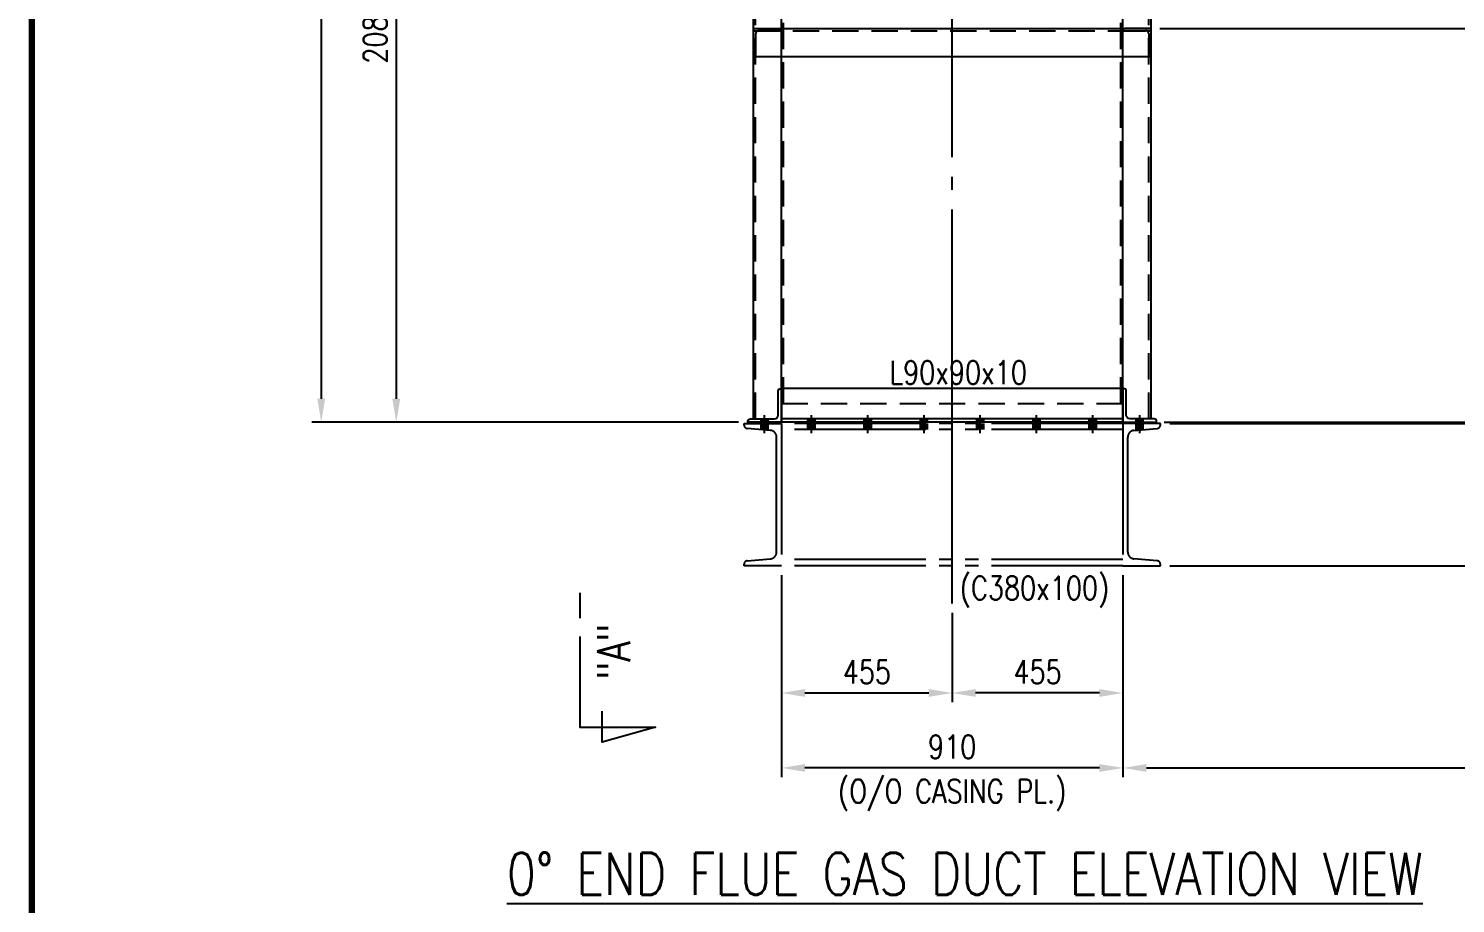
# Model space of a CAD drawing. Header units: millimetres. Extents: x 0 to 134087, y -49114 to 20834.
# Drawn here: x 24335 to 28139, y -42342 to -40009 of the extents above; entities that cross this region are included whole.
import ezdxf
from ezdxf.enums import TextEntityAlignment as Align

# ---------------------------------------------------------------- set-up
doc = ezdxf.new("R2010")
doc.units = ezdxf.units.MM
doc.header["$LTSCALE"] = 35
for name, pattern in [('JNK-CENTER', [34, 30, -1.5, 1, -1.5]), ('JNK-HIDDEN', [3, 2, -1]), ('JNK-PHANTOM', [15, 10, -1, 1, -1, 1, -1])]:
    doc.linetypes.add(name, pattern=pattern)
for name, color, linetype in [('CEN-R', 1, 'JNK-CENTER'), ('CON-C', 4, 'Continuous'), ('CON-G', 3, 'Continuous'), ('CON-Y', 2, 'Continuous'), ('Dim-W', 7, 'Continuous'), ('HID-Y', 2, 'JNK-HIDDEN'), ('PHA-M', 6, 'JNK-PHANTOM'), ('TXT-C', 4, 'Continuous'), ('TXTT-C', 4, 'Continuous')]:
    doc.layers.add(name, color=color, linetype=linetype)
doc.styles.add('SIMPLEX', font='simplex.shx', dxfattribs={"width": 0.8})
doc.dimstyles.new('DIM25', dxfattribs={"dimscale": 25, "dimtxt": 2.5, "dimasz": 2.5, "dimexe": 1, "dimexo": 1, "dimgap": 1, "dimtad": 1, "dimdec": 1, "dimdsep": 46, "dimtxsty": 'SIMPLEX', "dimcen": 0, "dimclrt": 2, "dimazin": 2, "dimtfac": 1, "dimtdec": 1, "dimtix": 1, "dimtmove": 2, "dimatfit": 0, "dimfxl": 0.18, "dimtolj": 1, "dimtzin": 0, "dimarcsym": 0})

# ---------------------------------------------------------------- blocks, each defined once
blk = doc.blocks.new('TITLE')
at = {"color": 7, "const_width": 0.707}
blk.add_lwpolyline([(28.29, 17.68), (28.29, 577.52)], dxfattribs=at)
blk = doc.blocks.new('*D2303')
at = {"layer": 'DEFPOINTS', "color": 0, "transparency": 16777216}
for p in [(30442.9, -41751), (27252.8, -41980.7), (30442.9, -41980.7)]:
    blk.add_point(p, dxfattribs=at)
at = {"layer": 'Dim-W', "color": 0, "lineweight": -2, "transparency": 16777216}
for p, q in [((30442.9, -41776), (30442.9, -42005.7)), ((27315.3, -41980.7), (30380.4, -41980.7))]:
    blk.add_line(p, q, dxfattribs=at)
at = {"layer": 'Dim-W', "color": 0, "transparency": 16777216}
for points in [[(27315.3, -41970.3), (27315.3, -41991.1), (27252.8, -41980.7)], [(30380.4, -41970.3), (30380.4, -41991.1), (30442.9, -41980.7)]]:
    blk.add_solid(points, dxfattribs=at)
at = {"layer": 'Dim-W', "color": 2, "transparency": 16777216, "insert": (28847.8, -41918.2), "char_height": 62.5, "attachment_point": 5, "style": 'SIMPLEX', "bg_fill": 3, "box_fill_scale": 1.1, "bg_fill_color": 256, "bg_fill_true_color": 13158600, "bg_fill_transparency": 0}
blk.add_mtext('\\A1;{\\L8811}', dxfattribs=at)
blk = doc.blocks.new('*D2312')
at = {"layer": 'DEFPOINTS', "color": 0, "transparency": 16777216}
for p in [(27352.8, -41061.7), (27352.8, -41441.7), (29402.6, -41441.7)]:
    blk.add_point(p, dxfattribs=at)
at = {"layer": 'Dim-W', "color": 0, "lineweight": -2, "transparency": 16777216}
for p, q in [((27377.8, -41061.7), (29427.6, -41061.7)), ((29402.6, -41124.2), (29402.6, -41379.2)), ((27377.8, -41441.7), (29427.6, -41441.7))]:
    blk.add_line(p, q, dxfattribs=at)
at = {"layer": 'Dim-W', "color": 0, "transparency": 16777216}
for points in [[(29392.2, -41124.2), (29413, -41124.2), (29402.6, -41061.7)], [(29392.2, -41379.2), (29413, -41379.2), (29402.6, -41441.7)]]:
    blk.add_solid(points, dxfattribs=at)
at = {"layer": 'Dim-W', "color": 2, "transparency": 16777216, "insert": (29346.3, -41251.7), "char_height": 62.5, "attachment_point": 5, "rotation": 90, "style": 'SIMPLEX', "bg_fill": 3, "box_fill_scale": 1.1, "bg_fill_color": 256, "bg_fill_true_color": 13158600, "bg_fill_transparency": 0}
blk.add_mtext('\\A1;380', dxfattribs=at)
blk = doc.blocks.new('*D2319')
at = {"layer": 'DEFPOINTS', "color": 0, "transparency": 16777216}
for p in [(27255.6, -35641.7), (25115.8, -41058.7), (26252.8, -41058.7)]:
    blk.add_point(p, dxfattribs=at)
at = {"layer": 'Dim-W', "color": 0, "lineweight": -2, "transparency": 16777216}
for p, q in [((27230.6, -35641.7), (25090.8, -35641.7)), ((25115.8, -35704.2), (25115.8, -40996.2)), ((26227.8, -41058.7), (25090.8, -41058.7))]:
    blk.add_line(p, q, dxfattribs=at)
at = {"layer": 'Dim-W', "color": 0, "transparency": 16777216}
for points in [[(25105.4, -35704.2), (25126.2, -35704.2), (25115.8, -35641.7)], [(25105.4, -40996.2), (25126.2, -40996.2), (25115.8, -41058.7)]]:
    blk.add_solid(points, dxfattribs=at)
at = {"layer": 'Dim-W', "color": 2, "transparency": 16777216, "insert": (25059.6, -38352.7), "char_height": 62.5, "attachment_point": 5, "rotation": 90, "style": 'SIMPLEX', "bg_fill": 3, "box_fill_scale": 1.1, "bg_fill_color": 256, "bg_fill_true_color": 13158600, "bg_fill_transparency": 0}
blk.add_mtext('\\A1;5417', dxfattribs=at)
blk = doc.blocks.new('SECMARK2')
at = {"layer": 'TXTT-C'}
blk.add_line((0, 0), (-2.72, 0), dxfattribs=at)
blk.add_lwpolyline([(-4.67, 0), (-14.32, 0), (-14.32, 8.05), (-15.93, 2.38), (-12.63, 2.38)], dxfattribs=at)
at = {"layer": 'TXTT-C', "style": 'SIMPLEX', "width": 1.17}
blk.add_attdef('TAG', text='', height=3.5, dxfattribs=at).set_placement((-7.82, 1.36), align=Align.CENTER)
blk = doc.blocks.new('*D2329')
at = {"layer": 'DEFPOINTS', "color": 0, "transparency": 16777216}
for p in [(27327, -38974.7), (27337.9, -41058.7), (29402.6, -41058.7)]:
    blk.add_point(p, dxfattribs=at)
at = {"layer": 'Dim-W', "color": 0, "lineweight": -2, "transparency": 16777216}
for p, q in [((27352, -38974.7), (29427.6, -38974.7)), ((29402.6, -39037.2), (29402.6, -40996.2)), ((27362.9, -41058.7), (29427.6, -41058.7))]:
    blk.add_line(p, q, dxfattribs=at)
at = {"layer": 'Dim-W', "color": 0, "transparency": 16777216}
for points in [[(29392.2, -39037.2), (29413, -39037.2), (29402.6, -38974.7)], [(29392.2, -40996.2), (29413, -40996.2), (29402.6, -41058.7)]]:
    blk.add_solid(points, dxfattribs=at)
at = {"layer": 'Dim-W', "color": 2, "transparency": 16777216, "insert": (29346.3, -40016.7), "char_height": 62.5, "attachment_point": 5, "rotation": 90, "style": 'SIMPLEX', "bg_fill": 3, "box_fill_scale": 1.1, "bg_fill_color": 256, "bg_fill_true_color": 13158600, "bg_fill_transparency": 0}
blk.add_mtext('\\A1;2084', dxfattribs=at)
blk = doc.blocks.new('*D2330')
at = {"layer": 'DEFPOINTS', "color": 0, "transparency": 16777216}
for p in [(27327, -38974.7), (27326.2, -40008.7), (29202.6, -40008.7)]:
    blk.add_point(p, dxfattribs=at)
at = {"layer": 'Dim-W', "color": 0, "lineweight": -2, "transparency": 16777216}
for p, q in [((27352, -38974.7), (29227.6, -38974.7)), ((29202.6, -39037.2), (29202.6, -39946.2)), ((27351.2, -40008.7), (29227.6, -40008.7))]:
    blk.add_line(p, q, dxfattribs=at)
at = {"layer": 'Dim-W', "color": 0, "transparency": 16777216}
for points in [[(29192.2, -39037.2), (29213, -39037.2), (29202.6, -38974.7)], [(29192.2, -39946.2), (29213, -39946.2), (29202.6, -40008.7)]]:
    blk.add_solid(points, dxfattribs=at)
at = {"layer": 'Dim-W', "color": 2, "transparency": 16777216, "insert": (29146.3, -39491.7), "char_height": 62.5, "attachment_point": 5, "rotation": 90, "style": 'SIMPLEX', "bg_fill": 3, "box_fill_scale": 1.1, "bg_fill_color": 256, "bg_fill_true_color": 13158600, "bg_fill_transparency": 0}
blk.add_mtext('\\A1;1034', dxfattribs=at)
blk = doc.blocks.new('*D2331')
at = {"layer": 'DEFPOINTS', "color": 0, "transparency": 16777216}
for p in [(27326.2, -40008.7), (27337.9, -41058.7), (29202.6, -41058.7)]:
    blk.add_point(p, dxfattribs=at)
at = {"layer": 'Dim-W', "color": 0, "lineweight": -2, "transparency": 16777216}
for p, q in [((27351.2, -40008.7), (29227.6, -40008.7)), ((29202.6, -40071.2), (29202.6, -40996.2)), ((27362.9, -41058.7), (29227.6, -41058.7))]:
    blk.add_line(p, q, dxfattribs=at)
at = {"layer": 'Dim-W', "color": 0, "transparency": 16777216}
for points in [[(29192.2, -40071.2), (29213, -40071.2), (29202.6, -40008.7)], [(29192.2, -40996.2), (29213, -40996.2), (29202.6, -41058.7)]]:
    blk.add_solid(points, dxfattribs=at)
at = {"layer": 'Dim-W', "color": 2, "transparency": 16777216, "insert": (29146.3, -40533.7), "char_height": 62.5, "attachment_point": 5, "rotation": 90, "style": 'SIMPLEX', "bg_fill": 3, "box_fill_scale": 1.1, "bg_fill_color": 256, "bg_fill_true_color": 13158600, "bg_fill_transparency": 0}
blk.add_mtext('\\A1;1050', dxfattribs=at)
blk = doc.blocks.new('*D2399')
at = {"layer": 'DEFPOINTS', "color": 0, "transparency": 16777216}
for p in [(26342.8, -41441.4), (27252.8, -41441.4), (26342.8, -41980.7)]:
    blk.add_point(p, dxfattribs=at)
at = {"layer": 'Dim-W', "color": 0, "lineweight": -2, "transparency": 16777216}
for p, q in [((26342.8, -41466.4), (26342.8, -42005.7)), ((27252.8, -41466.4), (27252.8, -42005.7)), ((27190.3, -41980.7), (26405.3, -41980.7))]:
    blk.add_line(p, q, dxfattribs=at)
at = {"layer": 'Dim-W', "color": 0, "transparency": 16777216}
for points in [[(26405.3, -41970.3), (26405.3, -41991.1), (26342.8, -41980.7)], [(27190.3, -41970.3), (27190.3, -41991.1), (27252.8, -41980.7)]]:
    blk.add_solid(points, dxfattribs=at)
at = {"layer": 'Dim-W', "color": 2, "transparency": 16777216, "char_height": 62.5, "attachment_point": 5, "style": 'SIMPLEX'}
for s, insert in [('\\A1;910', (26797.8, -41924.5)), ('\\A1;(O/O CASING PL.)', (26797.8, -42053.3))]:
    blk.add_mtext(s, dxfattribs=dict(at, insert=insert))
blk = doc.blocks.new('*D2332')
at = {"layer": 'DEFPOINTS', "color": 0, "transparency": 16777216}
for p in [(27252.8, -41441.7), (26797.8, -41541.7), (26797.8, -41780.7)]:
    blk.add_point(p, dxfattribs=at)
at = {"layer": 'Dim-W', "color": 0, "lineweight": -2, "transparency": 16777216}
for p, q in [((27252.8, -41466.7), (27252.8, -41805.7)), ((26797.8, -41566.7), (26797.8, -41805.7)), ((27190.3, -41780.7), (26860.3, -41780.7))]:
    blk.add_line(p, q, dxfattribs=at)
at = {"layer": 'Dim-W', "color": 0, "transparency": 16777216}
for points in [[(26860.3, -41770.3), (26860.3, -41791.1), (26797.8, -41780.7)], [(27190.3, -41770.3), (27190.3, -41791.1), (27252.8, -41780.7)]]:
    blk.add_solid(points, dxfattribs=at)
at = {"layer": 'Dim-W', "color": 2, "transparency": 16777216, "insert": (27025.3, -41724.5), "char_height": 62.5, "attachment_point": 5, "style": 'SIMPLEX', "bg_fill": 3, "box_fill_scale": 1.1, "bg_fill_color": 256, "bg_fill_true_color": 13158600, "bg_fill_transparency": 0}
blk.add_mtext('\\A1;455', dxfattribs=at)
blk = doc.blocks.new('*D2333')
at = {"layer": 'DEFPOINTS', "color": 0, "transparency": 16777216}
for p in [(26342.8, -41441.7), (26797.8, -41541.7), (26797.8, -41780.7)]:
    blk.add_point(p, dxfattribs=at)
at = {"layer": 'Dim-W', "color": 0, "lineweight": -2, "transparency": 16777216}
for p, q in [((26342.8, -41466.7), (26342.8, -41805.7)), ((26797.8, -41566.7), (26797.8, -41805.7)), ((26405.3, -41780.7), (26735.3, -41780.7))]:
    blk.add_line(p, q, dxfattribs=at)
at = {"layer": 'Dim-W', "color": 0, "transparency": 16777216}
for points in [[(26405.3, -41770.3), (26405.3, -41791.1), (26342.8, -41780.7)], [(26735.3, -41770.3), (26735.3, -41791.1), (26797.8, -41780.7)]]:
    blk.add_solid(points, dxfattribs=at)
at = {"layer": 'Dim-W', "color": 2, "transparency": 16777216, "insert": (26570.3, -41724.5), "char_height": 62.5, "attachment_point": 5, "style": 'SIMPLEX', "bg_fill": 3, "box_fill_scale": 1.1, "bg_fill_color": 256, "bg_fill_true_color": 13158600, "bg_fill_transparency": 0}
blk.add_mtext('\\A1;455', dxfattribs=at)
blk = doc.blocks.new('*D2335')
at = {"layer": 'DEFPOINTS', "color": 0, "transparency": 16777216}
for p in [(26267.8, -38974.7), (25315.8, -41058.7), (26252.8, -41058.7)]:
    blk.add_point(p, dxfattribs=at)
at = {"layer": 'Dim-W', "color": 0, "lineweight": -2, "transparency": 16777216}
for p, q in [((26242.8, -38974.7), (25290.8, -38974.7)), ((25315.8, -39037.2), (25315.8, -40996.2)), ((26227.8, -41058.7), (25290.8, -41058.7))]:
    blk.add_line(p, q, dxfattribs=at)
at = {"layer": 'Dim-W', "color": 0, "transparency": 16777216}
for points in [[(25305.4, -39037.2), (25326.2, -39037.2), (25315.8, -38974.7)], [(25305.4, -40996.2), (25326.2, -40996.2), (25315.8, -41058.7)]]:
    blk.add_solid(points, dxfattribs=at)
at = {"layer": 'Dim-W', "color": 2, "transparency": 16777216, "insert": (25259.6, -40016.7), "char_height": 62.5, "attachment_point": 5, "rotation": 90, "style": 'SIMPLEX', "bg_fill": 3, "box_fill_scale": 1.1, "bg_fill_color": 256, "bg_fill_true_color": 13158600, "bg_fill_transparency": 0}
blk.add_mtext('\\A1;2084', dxfattribs=at)

msp = doc.modelspace()

# ---------------------------------------------------------------- linework, layer by layer
at = {"layer": 'CEN-R'}
for p, q in [((26797.7559, -41541.6754), (26797.7559, -38821.6754)), ((27297.7559, -41087.6754), (27297.7559, -41039.6754))]:
    msp.add_line(p, q, dxfattribs=at)
at = {"layer": 'HID-Y'}
for p, q in [((27288.2559, -41058.6754), (27288.2559, -41049.6754)), ((27288.2559, -41080.0127), (27288.2559, -41061.6754))]:
    msp.add_line(p, q, dxfattribs=at)
at = {"layer": 'PHA-M'}
for p, q in [((27252.7559, -41078.1754), (26342.7559, -41078.1754)), ((27252.7559, -41425.1754), (26342.7559, -41425.1754)), ((27252.7559, -41441.6754), (26342.7559, -41441.6754))]:
    msp.add_line(p, q, dxfattribs=at)

# ---------------------------------------------------------------- block references
at = {"linetype": 'ByBlock', "xscale": 24.99999999749996, "yscale": 24.99999999749996, "zscale": 24.99999999749996}
msp.add_blockref('TITLE', (23636.9795, -49114.431), dxfattribs=at)
at = {"layer": 'Dim-W'}
ref = msp.add_blockref('SECMARK2', (25805.4816, -41513.5835), dxfattribs=dict(at, xscale=-25, yscale=25, zscale=25, rotation=270))
ref.add_attrib('TAG', '"A"', (25939.1483, -41745.4834), dxfattribs={"layer": 'CON-C', "height": 87.5, "rotation": 90, "style": 'SIMPLEX', "width": 0.8})

# ---------------------------------------------------------------- texts
at = {"layer": 'CON-Y', "style": 'SIMPLEX', "width": 0.8}
msp.add_text('(C380x100)', height=62.5, dxfattribs=at).set_placement((26818.0182, -41532.0484))
at = {"layer": 'TXT-C', "style": 'SIMPLEX', "width": 0.8}
msp.add_text('%%U0%%D END FLUE GAS DUCT ELEVATION VIEW', height=112.5, dxfattribs=at).set_placement((26831.6523, -42319.3089), align=Align.CENTER)

# ---------------------------------------------------------------- next in the draw order: dimensions: what is measured, and where the dimension line sits
at = {"layer": 'Dim-W'}
dim = msp.add_linear_dim(base=(25115.8303, -41058.6754), p1=(27255.5998, -35641.6754), p2=(26252.7559, -41058.6754), angle=90, dimstyle='DIM25', override={"dimdec": 0, "dimadec": 1, "dimazin": 3, "dimtdec": 0, "dimtix": 0, "dimtmove": 0, "dimtfill": 1}, dxfattribs=at)
dim.commit()
dim.dimension.update_dxf_attribs({"geometry": '*D2319', "text_midpoint": (25115.8303, -38352.6754), "dimtype": 160})
dim = msp.add_linear_dim(base=(29402.5705, -41441.6754), p1=(27352.7559, -41061.6754), p2=(27352.7559, -41441.6754), angle=90, dimstyle='DIM25', override={"dimdec": 0, "dimadec": 1, "dimazin": 3, "dimtdec": 0, "dimtix": 0, "dimtfill": 1}, dxfattribs=at)
dim.commit()
dim.dimension.update_dxf_attribs({"geometry": '*D2312', "text_midpoint": (29346.3205, -41251.6754)})
dim = msp.add_linear_dim(base=(30442.8646, -41980.7237), p1=(27252.7559, -41980.7237), p2=(30442.8646, -41751.0204), text='{\\L8811}', dimstyle='DIM25', override={"dimdec": 0, "dimtdec": 0, "dimtfill": 1}, dxfattribs=at)
dim.commit()
dim.dimension.update_dxf_attribs({"geometry": '*D2303', "text_midpoint": (28847.8103, -41918.2237)})

# ---------------------------------------------------------------- next in the draw order: hatches: boundary and pattern name
h = msp.add_hatch(color=256, dxfattribs=at)
h.paths.add_polyline_path([(26297.7559, -41049.6754), (26288.2559, -41049.6754), (26288.2559, -41058.6754), (26297.7559, -41058.6754)])
h.paths.add_polyline_path([(26307.2559, -41049.6754), (26297.7559, -41049.6754), (26297.7559, -41058.6754), (26307.2559, -41058.6754)])
h.paths.add_polyline_path([(26297.7559, -41061.6754), (26288.2559, -41061.6754), (26288.2559, -41078.3504), (26297.7559, -41079.1815)])
h.paths.add_polyline_path([(26307.2559, -41061.6754), (26297.7559, -41061.6754), (26297.7559, -41079.1815), (26307.2559, -41080.0127)])
h = msp.add_hatch(color=256, dxfattribs=at)
h.paths.add_polyline_path([(26422.7559, -41049.6754), (26432.2559, -41049.6754), (26432.2559, -41058.6754), (26422.7559, -41058.6754)])
h.paths.add_polyline_path([(26413.2559, -41049.6754), (26422.7559, -41049.6754), (26422.7559, -41058.6754), (26413.2559, -41058.6754)])
h.paths.add_polyline_path([(26422.7559, -41061.6754), (26432.2559, -41061.6754), (26432.2559, -41078.1754), (26422.7559, -41078.1754)])
h.paths.add_polyline_path([(26413.2559, -41061.6754), (26422.7559, -41061.6754), (26422.7559, -41078.1754), (26413.2559, -41078.1754)])
h = msp.add_hatch(color=256, dxfattribs=at)
h.paths.add_polyline_path([(26572.7559, -41049.6754), (26582.2559, -41049.6754), (26582.2559, -41058.6754), (26572.7559, -41058.6754)])
h.paths.add_polyline_path([(26563.2559, -41049.6754), (26572.7559, -41049.6754), (26572.7559, -41058.6754), (26563.2559, -41058.6754)])
h.paths.add_polyline_path([(26572.7559, -41061.6754), (26582.2559, -41061.6754), (26582.2559, -41078.1754), (26572.7559, -41078.1754)])
h.paths.add_polyline_path([(26563.2559, -41061.6754), (26572.7559, -41061.6754), (26572.7559, -41078.1754), (26563.2559, -41078.1754)])
h = msp.add_hatch(color=256, dxfattribs=at)
h.paths.add_polyline_path([(26722.7559, -41049.6754), (26732.2559, -41049.6754), (26732.2559, -41058.6754), (26722.7559, -41058.6754)])
h.paths.add_polyline_path([(26713.2559, -41049.6754), (26722.7559, -41049.6754), (26722.7559, -41058.6754), (26713.2559, -41058.6754)])
h.paths.add_polyline_path([(26722.7559, -41061.6754), (26732.2559, -41061.6754), (26732.2559, -41078.1754), (26722.7559, -41078.1754)])
h.paths.add_polyline_path([(26713.2559, -41061.6754), (26722.7559, -41061.6754), (26722.7559, -41078.1754), (26713.2559, -41078.1754)])
h = msp.add_hatch(color=256, dxfattribs=at)
h.paths.add_polyline_path([(26872.7559, -41049.6754), (26882.2559, -41049.6754), (26882.2559, -41058.6754), (26872.7559, -41058.6754)])
h.paths.add_polyline_path([(26863.2559, -41049.6754), (26872.7559, -41049.6754), (26872.7559, -41058.6754), (26863.2559, -41058.6754)])
h.paths.add_polyline_path([(26872.7559, -41061.6754), (26882.2559, -41061.6754), (26882.2559, -41078.1754), (26872.7559, -41078.1754)])
h.paths.add_polyline_path([(26863.2559, -41061.6754), (26872.7559, -41061.6754), (26872.7559, -41078.1754), (26863.2559, -41078.1754)])
h = msp.add_hatch(color=256, dxfattribs=at)
h.paths.add_polyline_path([(27022.7559, -41049.6754), (27032.2559, -41049.6754), (27032.2559, -41058.6754), (27022.7559, -41058.6754)])
h.paths.add_polyline_path([(27013.2559, -41049.6754), (27022.7559, -41049.6754), (27022.7559, -41058.6754), (27013.2559, -41058.6754)])
h.paths.add_polyline_path([(27022.7559, -41061.6754), (27032.2559, -41061.6754), (27032.2559, -41078.1754), (27022.7559, -41078.1754)])
h.paths.add_polyline_path([(27013.2559, -41061.6754), (27022.7559, -41061.6754), (27022.7559, -41078.1754), (27013.2559, -41078.1754)])
h = msp.add_hatch(color=256, dxfattribs=at)
h.paths.add_polyline_path([(27172.7559, -41049.6754), (27182.2559, -41049.6754), (27182.2559, -41058.6754), (27172.7559, -41058.6754)])
h.paths.add_polyline_path([(27163.2559, -41049.6754), (27172.7559, -41049.6754), (27172.7559, -41058.6754), (27163.2559, -41058.6754)])
h.paths.add_polyline_path([(27172.7559, -41061.6754), (27182.2559, -41061.6754), (27182.2559, -41078.1754), (27172.7559, -41078.1754)])
h.paths.add_polyline_path([(27163.2559, -41061.6754), (27172.7559, -41061.6754), (27172.7559, -41078.1754), (27163.2559, -41078.1754)])

# ---------------------------------------------------------------- next in the draw order: linework, layer by layer
at = {"layer": 'CEN-R'}
for p, q in [((26797.7559, -41541.6754), (26797.7559, -38821.6754)), ((26297.7559, -41087.6754), (26297.7559, -41039.6754)), ((26422.7559, -41088.1754), (26422.7559, -41039.6754)), ((26572.7559, -41088.1754), (26572.7559, -41039.6754)), ((26722.7559, -41088.1754), (26722.7559, -41039.6754)), ((26872.7559, -41088.1754), (26872.7559, -41039.6754)), ((27022.7559, -41088.1754), (27022.7559, -41039.6754)), ((27172.7559, -41088.1754), (27172.7559, -41039.6754))]:
    msp.add_line(p, q, dxfattribs=at)
at = {"layer": 'CON-G'}
for p, q in [((26342.7559, -40008.6754), (26342.7559, -39009.6754)), ((27252.7559, -40008.6754), (27252.7559, -39009.6754)), ((26267.7559, -41049.6754), (26267.7559, -39254.6754)), ((26342.7559, -41058.6754), (26342.7559, -40083.6754)), ((27252.7559, -41058.6754), (27252.7559, -40083.6754)), ((27252.7559, -40968.6754), (26342.7559, -40968.6754)), ((27252.7559, -41049.6754), (26342.7559, -41049.6754)), ((27252.7559, -41058.6754), (26342.7559, -41058.6754))]:
    msp.add_line(p, q, dxfattribs=at)
msp.add_lwpolyline([(26342.7559, -41058.6754), (26252.7559, -41058.6754), (26252.7559, -41056.6754, -0.414213562), (26259.7559, -41049.6754), (26323.7559, -41049.6754, 0.414213562), (26333.7559, -41039.6754), (26333.7559, -40975.6754, -0.414213562), (26340.7559, -40968.6754), (26342.7559, -40968.6754)], format="xyb", close=True, dxfattribs=at)
at = {"layer": 'HID-Y'}
for p, q in [((26273.7559, -41049.6754), (26273.7559, -38983.6754)), ((26347.7559, -41008.6754), (26347.7559, -39009.6754)), ((27247.7559, -41008.6754), (27247.7559, -39009.6754)), ((26342.7559, -40083.6754), (26342.7559, -40008.6754)), ((27252.7559, -40083.6754), (27252.7559, -40008.6754)), ((26342.7559, -41008.6754), (27252.7559, -41008.6754)), ((26288.2559, -41058.6754), (26288.2559, -41049.6754)), ((26288.2559, -41078.3504), (26288.2559, -41061.6754)), ((26307.2559, -41058.6754), (26307.2559, -41049.6754)), ((26307.2559, -41080.0127), (26307.2559, -41061.6754)), ((26413.2559, -41058.6754), (26413.2559, -41049.6754)), ((26413.2559, -41078.1754), (26413.2559, -41061.6754)), ((26432.2559, -41058.6754), (26432.2559, -41049.6754)), ((26432.2559, -41078.1754), (26432.2559, -41061.6754)), ((26563.2559, -41058.6754), (26563.2559, -41049.6754)), ((26563.2559, -41078.1754), (26563.2559, -41061.6754)), ((26582.2559, -41058.6754), (26582.2559, -41049.6754)), ((26582.2559, -41078.1754), (26582.2559, -41061.6754)), ((26713.2559, -41058.6754), (26713.2559, -41049.6754)), ((26713.2559, -41078.1754), (26713.2559, -41061.6754)), ((26732.2559, -41058.6754), (26732.2559, -41049.6754)), ((26732.2559, -41078.1754), (26732.2559, -41061.6754)), ((26863.2559, -41058.6754), (26863.2559, -41049.6754)), ((26863.2559, -41078.1754), (26863.2559, -41061.6754)), ((26882.2559, -41058.6754), (26882.2559, -41049.6754)), ((26882.2559, -41078.1754), (26882.2559, -41061.6754)), ((27013.2559, -41058.6754), (27013.2559, -41049.6754)), ((27013.2559, -41078.1754), (27013.2559, -41061.6754)), ((27032.2559, -41058.6754), (27032.2559, -41049.6754)), ((27032.2559, -41078.1754), (27032.2559, -41061.6754)), ((27163.2559, -41058.6754), (27163.2559, -41049.6754)), ((27163.2559, -41078.1754), (27163.2559, -41061.6754)), ((27182.2559, -41058.6754), (27182.2559, -41049.6754)), ((27182.2559, -41078.1754), (27182.2559, -41061.6754))]:
    msp.add_line(p, q, dxfattribs=at)
msp.add_lwpolyline([(26267.7559, -40008.6754), (26342.7559, -40008.6754), (26342.7559, -40010.6754, -0.414213562), (26338.7559, -40014.6754), (26282.2559, -40014.6754, 0.414213562), (26273.7559, -40023.1754), (26273.7559, -40079.6754, -0.414213562), (26269.7559, -40083.6754), (26267.7559, -40083.6754)], format="xyb", close=True, dxfattribs=at)
at = {"layer": 'PHA-M'}
msp.add_line((27252.7559, -41061.6754), (26342.7559, -41061.6754), dxfattribs=at)
msp.add_lwpolyline([(26342.7559, -41061.6754), (26342.7559, -41441.6754), (26242.7559, -41441.6754), (26242.7559, -41437.2281, -0.388878732), (26250.9715, -41428.2624), (26313.3247, -41422.8072, 0.388878732), (26329.7559, -41404.8757), (26329.7559, -41098.4751, 0.388878732), (26313.3247, -41080.5436), (26250.9715, -41075.0884, -0.388878732), (26242.7559, -41066.1227), (26242.7559, -41061.6754)], format="xyb", close=True, dxfattribs=at)

# ---------------------------------------------------------------- next in the draw order: texts
at = {"layer": 'CON-Y', "style": 'SIMPLEX', "width": 0.8}
msp.add_text('L90x90x10', height=62.5, dxfattribs=at).set_placement((26630.6252, -40957.2949))

# ---------------------------------------------------------------- next in the draw order: dimensions: what is measured, and where the dimension line sits
at = {"layer": 'Dim-W'}
dim = msp.add_linear_dim(base=(29402.5705, -41058.6754), p1=(27327.0094, -38974.6754), p2=(27337.9351, -41058.6754), angle=90, dimstyle='DIM25', override={"dimdec": 0, "dimtdec": 0, "dimtix": 0, "dimatfit": 2, "dimtfill": 1}, dxfattribs=at)
dim.commit()
dim.dimension.update_dxf_attribs({"geometry": '*D2329', "text_midpoint": (29346.3205, -40016.6754)})
dim = msp.add_linear_dim(base=(26342.7559, -41980.7237), p1=(27252.7559, -41441.4374), p2=(26342.7559, -41441.4374), angle=180, text='<>\\X(O/O CASING PL.)', dimstyle='DIM25', dxfattribs=at)
dim.commit()
dim.dimension.update_dxf_attribs({"geometry": '*D2399', "text_midpoint": (26797.7559, -41980.7237)})

# ---------------------------------------------------------------- next in the draw order: dimensions: what is measured, and where the dimension line sits
dim = msp.add_linear_dim(base=(29202.5705, -40008.6754), p1=(27327.0094, -38974.6754), p2=(27326.1955, -40008.6754), angle=90, dimstyle='DIM25', override={"dimdec": 0, "dimtdec": 0, "dimtix": 0, "dimatfit": 2, "dimtfill": 1}, dxfattribs=at)
dim.commit()
dim.dimension.update_dxf_attribs({"geometry": '*D2330', "text_midpoint": (29146.3205, -39491.6754)})

# ---------------------------------------------------------------- next in the draw order: dimensions: what is measured, and where the dimension line sits
dim = msp.add_linear_dim(base=(29202.5705, -41058.6754), p1=(27326.1955, -40008.6754), p2=(27337.9351, -41058.6754), angle=90, dimstyle='DIM25', override={"dimdec": 0, "dimtdec": 0, "dimtix": 0, "dimatfit": 2, "dimtfill": 1}, dxfattribs=at)
dim.commit()
dim.dimension.update_dxf_attribs({"geometry": '*D2331', "text_midpoint": (29146.3205, -40533.6754)})

# ---------------------------------------------------------------- next in the draw order: hatches: boundary and pattern name
h = msp.add_hatch(color=256, dxfattribs=at)
h.paths.add_polyline_path([(27297.7559, -41049.6754), (27307.2559, -41049.6754), (27307.2559, -41058.6754), (27297.7559, -41058.6754)])
h.paths.add_polyline_path([(27288.2559, -41049.6754), (27297.7559, -41049.6754), (27297.7559, -41058.6754), (27288.2559, -41058.6754)])
h.paths.add_polyline_path([(27297.7559, -41061.6754), (27307.2559, -41061.6754), (27307.2559, -41078.3504), (27297.7559, -41079.1815)])
h.paths.add_polyline_path([(27288.2559, -41061.6754), (27297.7559, -41061.6754), (27297.7559, -41079.1815), (27288.2559, -41080.0127)])

# ---------------------------------------------------------------- next in the draw order: linework, layer by layer
at = {"layer": 'CON-G'}
for p, q in [((27327.7559, -41049.6754), (27327.7559, -39254.6754)), ((26267.7559, -40008.6754), (27327.7559, -40008.6754)), ((26267.7559, -40083.6754), (27327.7559, -40083.6754))]:
    msp.add_line(p, q, dxfattribs=at)
msp.add_lwpolyline([(27252.7559, -41058.6754), (27342.7559, -41058.6754), (27342.7559, -41056.6754, 0.414213562), (27335.7559, -41049.6754), (27271.7559, -41049.6754, -0.414213562), (27261.7559, -41039.6754), (27261.7559, -40975.6754, 0.414213562), (27254.7559, -40968.6754), (27252.7559, -40968.6754)], format="xyb", close=True, dxfattribs=at)
at = {"layer": 'HID-Y'}
for p, q in [((27321.7559, -41049.6754), (27321.7559, -38983.6754)), ((26267.7559, -40014.6754), (27327.7559, -40014.6754)), ((27307.2559, -41058.6754), (27307.2559, -41049.6754)), ((27307.2559, -41078.3504), (27307.2559, -41061.6754))]:
    msp.add_line(p, q, dxfattribs=at)
msp.add_lwpolyline([(27327.7559, -40008.6754), (27252.7559, -40008.6754), (27252.7559, -40010.6754, 0.414213562), (27256.7559, -40014.6754), (27313.2559, -40014.6754, -0.414213562), (27321.7559, -40023.1754), (27321.7559, -40079.6754, 0.414213562), (27325.7559, -40083.6754), (27327.7559, -40083.6754)], format="xyb", close=True, dxfattribs=at)
at = {"layer": 'PHA-M'}
msp.add_lwpolyline([(27252.7559, -41061.6754), (27252.7559, -41441.6754), (27352.7559, -41441.6754), (27352.7559, -41437.2281, 0.388878732), (27344.5403, -41428.2624), (27282.1871, -41422.8072, -0.388878732), (27265.7559, -41404.8757), (27265.7559, -41098.4751, -0.388878732), (27282.1871, -41080.5436), (27344.5403, -41075.0884, 0.388878732), (27352.7559, -41066.1227), (27352.7559, -41061.6754)], format="xyb", close=True, dxfattribs=at)

# ---------------------------------------------------------------- next in the draw order: dimensions: what is measured, and where the dimension line sits
at = {"layer": 'Dim-W'}
for base, p1, p2, angle, override, picture, middle in [((25315.8303, -41058.6754), (26267.7559, -38974.6754), (26252.7559, -41058.6754), 90, {"dimdec": 3, "dimtdec": 3, "dimtix": 0, "dimatfit": 2, "dimtfill": 1}, '*D2335', (25259.5803, -40016.6754)), ((26797.7559, -41780.7237), (27252.7559, -41441.6754), (26797.7559, -41541.6754), 180, {"dimdec": 0, "dimtdec": 0, "dimtix": 0, "dimatfit": 2, "dimtfill": 1}, '*D2332', (27025.2559, -41724.4737))]:
    dim = msp.add_linear_dim(base=base, p1=p1, p2=p2, angle=angle, dimstyle='DIM25', override=override, dxfattribs=at)
    dim.commit()
    dim.dimension.update_dxf_attribs({"geometry": picture, "text_midpoint": middle})

# ---------------------------------------------------------------- next in the draw order: dimensions: what is measured, and where the dimension line sits
dim = msp.add_linear_dim(base=(26797.7559, -41780.7237), p1=(26342.7559, -41441.6754), p2=(26797.7559, -41541.6754), dimstyle='DIM25', override={"dimdec": 0, "dimtdec": 0, "dimtix": 0, "dimatfit": 2, "dimtfill": 1}, dxfattribs=at)
dim.commit()
dim.dimension.update_dxf_attribs({"geometry": '*D2333', "text_midpoint": (26570.2559, -41724.4737)})

doc.saveas('drawing.dxf')
